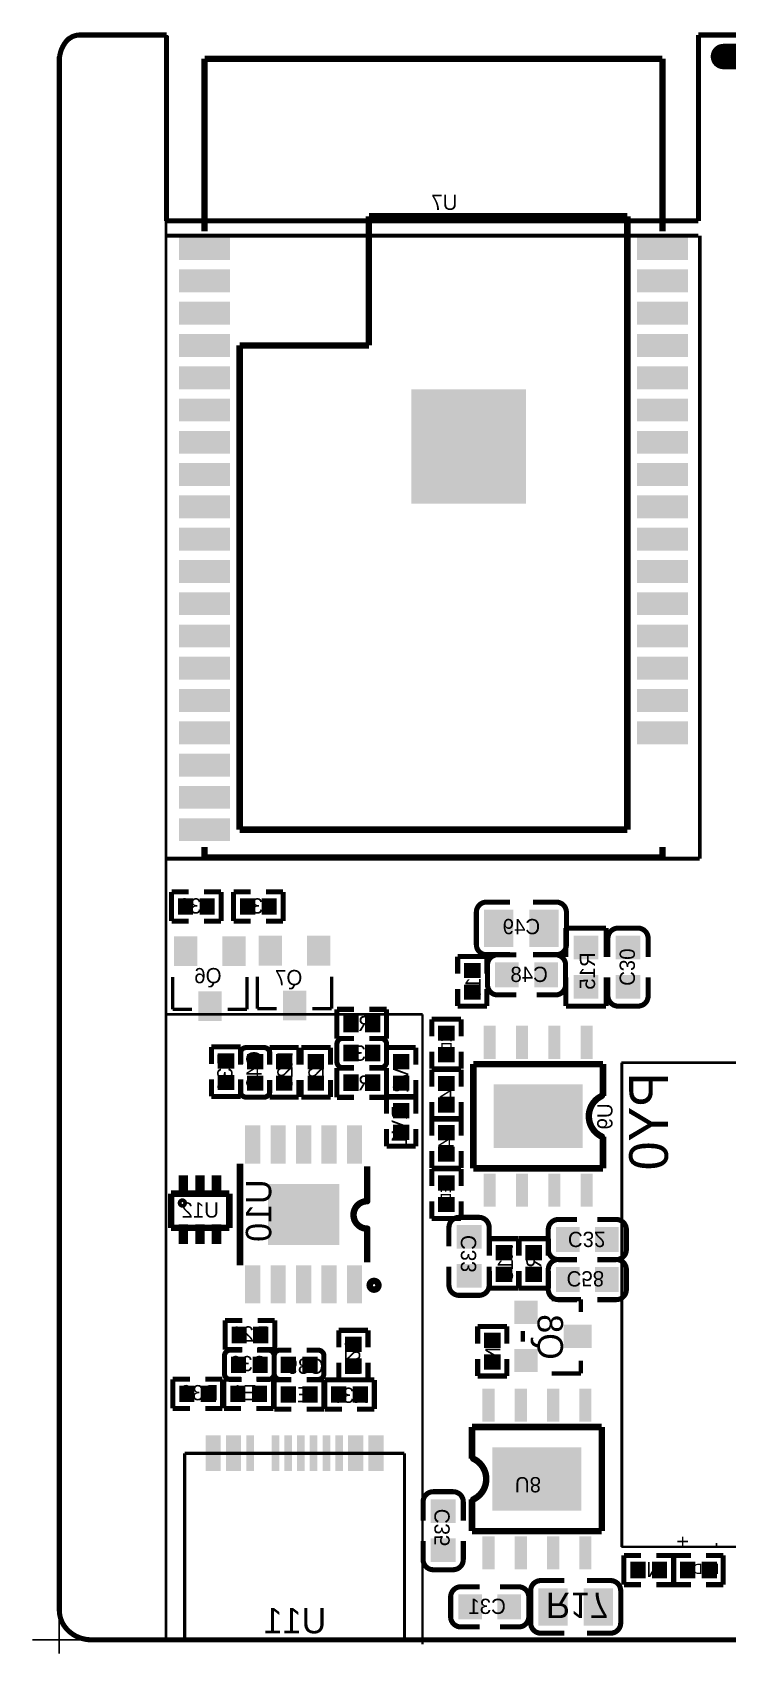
# Model space of a CAD drawing. Extents: x 1752 to 2872, y 74 to 1038.
# Drawn here: x 2699.5 to 2726.8, y 304.1 to 367.9 of the extents above; entities that cross this region are included whole.
import ezdxf

# ---------------------------------------------------------------- set-up
doc = ezdxf.new("R2010")
doc.units = 0
doc.header["$MEASUREMENT"] = 0
doc.layers.get('0').update_dxf_attribs({"linetype": 'CONTINUOUS'})
for name, color, linetype in [('BOTTOMOVERLAY', 54, 'CONTINUOUS'), ('BOTTOMPASTE', 16, 'CONTINUOUS'), ('KeepOutLayer', 6, 'CONTINUOUS')]:
    doc.layers.add(name, color=color, linetype=linetype)

msp = doc.modelspace()

# ---------------------------------------------------------------- linework, layer by layer
for p, q in [((2700.55, 305.856), (2700.55, 304.135)), ((2701.85, 304.678), (2699.495, 304.678))]:
    msp.add_line(p, q)
at = {"layer": 'BOTTOMOVERLAY'}
for points, const_width in [([(2704.741, 304.729), (2704.741, 367.822)], 0.1), ([(2724.257, 366.885), (2706.257, 366.885)], 0.254), ([(2706.257, 360.096), (2706.257, 366.885)], 0.254), ([(2724.257, 360.096), (2724.257, 366.885)], 0.254), ([(2722.877, 360.685), (2712.717, 360.685)], 0.254), ([(2712.717, 355.605), (2712.717, 360.685)], 0.254), ([(2722.877, 336.555), (2722.877, 360.685)], 0.254), ([(2725.671, 359.923), (2704.792, 359.923)], 0.15), ([(2725.721, 342.016), (2725.721, 359.923)], 0.15), ([(2712.717, 355.605), (2707.637, 355.605)], 0.254), ([(2707.637, 336.555), (2707.637, 355.605)], 0.254), ([(2725.721, 335.412), (2725.721, 342.016)], 0.15), ([(2722.877, 336.555), (2707.637, 336.555)], 0.254), ([(2706.257, 335.455), (2706.257, 335.874)], 0.254), ([(2724.257, 335.455), (2706.257, 335.455)], 0.254), ([(2724.257, 335.455), (2724.257, 335.874)], 0.254), ([(2725.721, 335.412), (2704.741, 335.412)], 0.15), ([(2704.96, 332.957), (2704.96, 334.107)], 0.2), ([(2705.635, 334.107), (2704.96, 334.107)], 0.2), ([(2706.91, 334.107), (2706.235, 334.107)], 0.2), ([(2706.91, 332.957), (2706.91, 334.107)], 0.2), ([(2707.398, 332.957), (2707.398, 334.107)], 0.2), ([(2708.073, 334.107), (2707.398, 334.107)], 0.2), ([(2709.348, 334.107), (2708.673, 334.107)], 0.2), ([(2709.348, 332.957), (2709.348, 334.107)], 0.2), ([(2718.261, 333.704), (2717.341, 333.704)], 0.2), ([(2720.081, 333.704), (2719.161, 333.704)], 0.2), ([(2705.635, 332.957), (2704.96, 332.957)], 0.2), ([(2706.91, 332.957), (2706.235, 332.957)], 0.2), ([(2708.073, 332.957), (2707.398, 332.957)], 0.2), ([(2709.348, 332.957), (2708.673, 332.957)], 0.2), ([(2716.941, 332.034), (2716.941, 333.304)], 0.2), ([(2720.481, 332.034), (2720.481, 333.304)], 0.2), ([(2720.461, 331.545), (2720.461, 332.68)], 0.2), ([(2722.041, 332.68), (2720.461, 332.68)], 0.2), ([(2722.041, 331.545), (2722.041, 332.68)], 0.2), ([(2722.112, 331.545), (2722.112, 332.28)], 0.2), ([(2723.292, 332.68), (2722.512, 332.68)], 0.2), ([(2723.692, 331.545), (2723.692, 332.28)], 0.2), ([(2718.261, 331.634), (2717.341, 331.634)], 0.2), ([(2718.514, 331.63), (2717.779, 331.63)], 0.2), ([(2720.081, 331.634), (2719.161, 331.634)], 0.2), ([(2720.049, 331.63), (2719.314, 331.63)], 0.2), ([(2717.356, 331.561), (2716.206, 331.561)], 0.2), ([(2716.206, 330.886), (2716.206, 331.561)], 0.2), ([(2717.356, 330.886), (2717.356, 331.561)], 0.2), ([(2717.379, 330.45), (2717.379, 331.23)], 0.2), ([(2720.449, 330.45), (2720.449, 331.23)], 0.2), ([(2705.008, 329.481), (2705.008, 330.751)], 0.127), ([(2707.929, 329.481), (2707.929, 330.751)], 0.127), ([(2708.335, 329.506), (2708.335, 330.776)], 0.127), ([(2711.256, 329.506), (2711.256, 330.776)], 0.127), ([(2720.461, 329.61), (2720.461, 330.745)], 0.2), ([(2722.041, 329.61), (2722.041, 330.745)], 0.2), ([(2722.112, 330.01), (2722.112, 330.745)], 0.2), ([(2723.692, 330.01), (2723.692, 330.745)], 0.2), ([(2716.206, 329.611), (2716.206, 330.286)], 0.2), ([(2717.356, 329.611), (2717.356, 330.286)], 0.2), ([(2718.514, 330.05), (2717.779, 330.05)], 0.2), ([(2720.049, 330.05), (2719.314, 330.05)], 0.2), ([(2714.825, 329.29), (2704.766, 329.29)], 0.1), ([(2705.77, 329.481), (2705.008, 329.481)], 0.127), ([(2707.929, 329.481), (2707.167, 329.481)], 0.127), ([(2709.097, 329.506), (2708.335, 329.506)], 0.127), ([(2711.256, 329.506), (2710.494, 329.506)], 0.127), ([(2711.462, 328.334), (2711.462, 329.484)], 0.2), ([(2712.137, 329.484), (2711.462, 329.484)], 0.2), ([(2713.412, 329.484), (2712.737, 329.484)], 0.2), ([(2713.412, 328.334), (2713.412, 329.484)], 0.2), ([(2714.825, 304.5), (2714.825, 329.29)], 0.1), ([(2716.34, 329.097), (2715.19, 329.097)], 0.2), ([(2715.19, 328.422), (2715.19, 329.097)], 0.2), ([(2717.356, 329.611), (2716.206, 329.611)], 0.2), ([(2716.34, 328.422), (2716.34, 329.097)], 0.2), ([(2722.041, 329.61), (2720.461, 329.61)], 0.2), ([(2723.292, 329.61), (2722.512, 329.61)], 0.2), ([(2707.678, 328.005), (2706.528, 328.005)], 0.2), ([(2706.528, 327.33), (2706.528, 328.005)], 0.2), ([(2707.678, 327.33), (2707.678, 328.005)], 0.2), ([(2708.601, 327.979), (2707.891, 327.979)], 0.2), ([(2709.964, 327.979), (2708.814, 327.979)], 0.2), ([(2708.814, 327.304), (2708.814, 327.979)], 0.2), ([(2709.964, 327.304), (2709.964, 327.979)], 0.2), ([(2711.209, 327.979), (2710.059, 327.979)], 0.2), ([(2710.059, 327.304), (2710.059, 327.979)], 0.2), ([(2711.209, 327.304), (2711.209, 327.979)], 0.2), ([(2712.137, 328.334), (2711.462, 328.334)], 0.2), ([(2711.462, 327.411), (2711.462, 328.121)], 0.2), ([(2712.137, 328.341), (2711.687, 328.341)], 0.2), ([(2713.187, 328.341), (2712.737, 328.341)], 0.2), ([(2713.412, 328.334), (2712.737, 328.334)], 0.2), ([(2713.412, 327.411), (2713.412, 328.121)], 0.2), ([(2714.562, 327.979), (2713.412, 327.979)], 0.2), ([(2713.412, 327.304), (2713.412, 327.979)], 0.2), ([(2714.562, 327.304), (2714.562, 327.979)], 0.2), ([(2715.19, 327.147), (2715.19, 327.822)], 0.2), ([(2716.34, 327.147), (2716.34, 327.822)], 0.2), ([(2707.671, 327.304), (2707.671, 327.754)], 0.2), ([(2708.821, 327.304), (2708.821, 327.754)], 0.2), ([(2711.462, 326.023), (2711.462, 327.173)], 0.2), ([(2712.137, 327.173), (2711.462, 327.173)], 0.2), ([(2712.137, 327.191), (2711.687, 327.191)], 0.2), ([(2713.187, 327.191), (2712.737, 327.191)], 0.2), ([(2713.412, 327.173), (2712.737, 327.173)], 0.2), ([(2713.412, 326.023), (2713.412, 327.173)], 0.2), ([(2716.34, 327.147), (2715.19, 327.147)], 0.2), ([(2716.821, 323.227), (2716.821, 327.327)], 0.254), ([(2721.921, 327.327), (2716.821, 327.327)], 0.254), ([(2721.921, 326.077), (2721.921, 327.327)], 0.254), ([(2790.465, 327.385), (2722.644, 327.385)], 0.1), ([(2722.644, 308.335), (2722.644, 327.385)], 0.1), ([(2722.67, 308.335), (2722.67, 327.385)], 0.1), ([(2794.425, 327.385), (2722.67, 327.385)], 0.1), ([(2706.528, 326.055), (2706.528, 326.73)], 0.2), ([(2707.671, 326.254), (2707.671, 326.704)], 0.2), ([(2707.678, 326.055), (2707.678, 326.73)], 0.2), ([(2708.814, 326.029), (2708.814, 326.704)], 0.2), ([(2708.821, 326.254), (2708.821, 326.704)], 0.2), ([(2709.964, 326.029), (2709.964, 326.704)], 0.2), ([(2710.059, 326.029), (2710.059, 326.704)], 0.2), ([(2711.209, 326.029), (2711.209, 326.704)], 0.2), ([(2713.412, 326.029), (2713.412, 326.704)], 0.2), ([(2714.562, 326.029), (2714.562, 326.704)], 0.2), ([(2715.19, 326.441), (2715.19, 327.116)], 0.2), ([(2716.34, 327.116), (2715.19, 327.116)], 0.2), ([(2716.34, 326.441), (2716.34, 327.116)], 0.2), ([(2707.678, 326.055), (2706.528, 326.055)], 0.2), ([(2708.601, 326.029), (2707.891, 326.029)], 0.2), ([(2709.964, 326.029), (2708.814, 326.029)], 0.2), ([(2711.209, 326.029), (2710.059, 326.029)], 0.2), ([(2712.137, 326.023), (2711.462, 326.023)], 0.2), ([(2713.412, 326.023), (2712.737, 326.023)], 0.2), ([(2714.562, 326.049), (2713.412, 326.049)], 0.2), ([(2713.412, 325.374), (2713.412, 326.049)], 0.2), ([(2714.562, 326.029), (2713.412, 326.029)], 0.2), ([(2714.562, 325.374), (2714.562, 326.049)], 0.2), ([(2715.19, 325.166), (2715.19, 325.841)], 0.2), ([(2716.34, 325.166), (2716.34, 325.841)], 0.2), ([(2713.412, 324.099), (2713.412, 324.774)], 0.2), ([(2714.562, 324.099), (2714.562, 324.774)], 0.2), ([(2715.19, 324.51), (2715.19, 325.185)], 0.2), ([(2716.34, 325.185), (2715.19, 325.185)], 0.2), ([(2716.34, 325.166), (2715.19, 325.166)], 0.2), ([(2716.34, 324.51), (2716.34, 325.185)], 0.2), ([(2714.562, 324.099), (2713.412, 324.099)], 0.2), ([(2721.921, 323.227), (2721.921, 324.477)], 0.254), ([(2707.651, 319.416), (2707.651, 323.416)], 0.254), ([(2712.651, 321.936), (2712.651, 323.303)], 0.254), ([(2715.19, 323.235), (2715.19, 323.91)], 0.2), ([(2716.34, 323.235), (2716.34, 323.91)], 0.2), ([(2716.34, 323.235), (2715.19, 323.235)], 0.2), ([(2716.34, 323.204), (2715.19, 323.204)], 0.2), ([(2715.19, 322.529), (2715.19, 323.204)], 0.2), ([(2716.34, 322.529), (2716.34, 323.204)], 0.2), ([(2721.922, 323.227), (2716.821, 323.227)], 0.254), ([(2704.944, 320.883), (2704.944, 322.229)], 0.254), ([(2707.23, 322.229), (2704.944, 322.229)], 0.254), ([(2707.23, 320.883), (2707.23, 322.229)], 0.254), ([(2707.207, 321.015), (2707.207, 322.153)], 0.15), ([(2715.19, 321.254), (2715.19, 321.929)], 0.2), ([(2716.34, 321.254), (2716.34, 321.929)], 0.2), ([(2707.23, 320.883), (2704.944, 320.883)], 0.254), ([(2712.651, 319.53), (2712.651, 320.853)], 0.254), ([(2716.34, 321.254), (2715.19, 321.254)], 0.2), ([(2715.864, 320.165), (2715.864, 320.9)], 0.2), ([(2717.044, 321.3), (2716.264, 321.3)], 0.2), ([(2717.444, 320.165), (2717.444, 320.9)], 0.2), ([(2719.767, 320.036), (2719.767, 320.816)], 0.2), ([(2720.902, 321.216), (2720.167, 321.216)], 0.2), ([(2722.437, 321.216), (2721.702, 321.216)], 0.2), ([(2722.837, 320.036), (2722.837, 320.816)], 0.2), ([(2718.6, 320.461), (2717.45, 320.461)], 0.2), ([(2717.45, 319.786), (2717.45, 320.461)], 0.2), ([(2718.6, 319.786), (2718.6, 320.461)], 0.2), ([(2718.619, 319.786), (2718.619, 320.461)], 0.2), ([(2719.769, 320.461), (2718.619, 320.461)], 0.2), ([(2719.769, 319.786), (2719.769, 320.461)], 0.2), ([(2720.902, 319.641), (2720.167, 319.641)], 0.2), ([(2720.902, 319.636), (2720.167, 319.636)], 0.2), ([(2722.437, 319.641), (2721.702, 319.641)], 0.2), ([(2722.437, 319.636), (2721.702, 319.636)], 0.2), ([(2715.864, 318.63), (2715.864, 319.365)], 0.2), ([(2717.444, 318.63), (2717.444, 319.365)], 0.2), ([(2717.45, 318.511), (2717.45, 319.186)], 0.2), ([(2718.6, 318.511), (2718.6, 319.186)], 0.2), ([(2718.619, 318.511), (2718.619, 319.186)], 0.2), ([(2719.767, 318.461), (2719.767, 319.241)], 0.2), ([(2719.769, 318.511), (2719.769, 319.186)], 0.2), ([(2722.837, 318.461), (2722.837, 319.241)], 0.2), ([(2717.044, 318.23), (2716.264, 318.23)], 0.2), ([(2718.6, 318.511), (2717.45, 318.511)], 0.2), ([(2719.769, 318.511), (2718.619, 318.511)], 0.2), ([(2721.048, 318.079), (2719.905, 318.079)], 0.17), ([(2720.902, 318.061), (2720.167, 318.061)], 0.2), ([(2721.048, 317.571), (2721.048, 318.079)], 0.17), ([(2722.437, 318.061), (2721.702, 318.061)], 0.2), ([(2707.068, 316.092), (2707.068, 317.242)], 0.2), ([(2707.743, 317.242), (2707.068, 317.242)], 0.2), ([(2709.018, 317.242), (2708.343, 317.242)], 0.2), ([(2709.018, 316.092), (2709.018, 317.242)], 0.2), ([(2716.993, 316.332), (2716.993, 317.007)], 0.2), ([(2718.143, 317.007), (2716.993, 317.007)], 0.2), ([(2718.143, 316.332), (2718.143, 317.007)], 0.2), ([(2712.682, 316.854), (2711.532, 316.854)], 0.2), ([(2711.532, 316.179), (2711.532, 316.854)], 0.2), ([(2712.682, 316.179), (2712.682, 316.854)], 0.2), ([(2718.762, 316.402), (2718.762, 316.834)], 0.17), ([(2707.043, 315.143), (2707.043, 315.853)], 0.2), ([(2707.743, 316.092), (2707.068, 316.092)], 0.2), ([(2707.718, 316.073), (2707.268, 316.073)], 0.2), ([(2708.768, 316.073), (2708.318, 316.073)], 0.2), ([(2709.018, 316.092), (2708.343, 316.092)], 0.2), ([(2708.993, 315.143), (2708.993, 315.853)], 0.2), ([(2708.998, 315.143), (2708.998, 315.853)], 0.2), ([(2709.673, 316.073), (2709.223, 316.073)], 0.2), ([(2710.723, 316.073), (2710.273, 316.073)], 0.2), ([(2710.948, 315.143), (2710.948, 315.853)], 0.2), ([(2716.993, 315.057), (2716.993, 315.732)], 0.2), ([(2718.143, 315.057), (2718.143, 315.732)], 0.2), ([(2721.048, 315.158), (2721.048, 315.666)], 0.17), ([(2711.532, 314.904), (2711.532, 315.579)], 0.2), ([(2712.682, 314.904), (2712.682, 315.579)], 0.2), ([(2718.143, 315.057), (2716.993, 315.057)], 0.2), ([(2721.048, 315.158), (2719.905, 315.158)], 0.17), ([(2705.011, 313.78), (2705.011, 314.93)], 0.2), ([(2705.686, 314.93), (2705.011, 314.93)], 0.2), ([(2706.961, 314.93), (2706.286, 314.93)], 0.2), ([(2706.961, 313.78), (2706.961, 314.93)], 0.2), ([(2707.017, 313.78), (2707.017, 314.93)], 0.2), ([(2707.692, 314.93), (2707.017, 314.93)], 0.2), ([(2707.718, 314.923), (2707.268, 314.923)], 0.2), ([(2708.967, 314.93), (2708.292, 314.93)], 0.2), ([(2708.768, 314.923), (2708.318, 314.923)], 0.2), ([(2708.967, 313.78), (2708.967, 314.93)], 0.2), ([(2708.998, 313.755), (2708.998, 314.905)], 0.2), ([(2709.673, 314.905), (2708.998, 314.905)], 0.2), ([(2709.673, 314.923), (2709.223, 314.923)], 0.2), ([(2710.723, 314.923), (2710.273, 314.923)], 0.2), ([(2710.948, 314.905), (2710.273, 314.905)], 0.2), ([(2710.948, 313.755), (2710.948, 314.905)], 0.2), ([(2710.98, 313.755), (2710.98, 314.905)], 0.2), ([(2711.655, 314.905), (2710.98, 314.905)], 0.2), ([(2712.682, 314.904), (2711.532, 314.904)], 0.2), ([(2712.93, 314.905), (2712.255, 314.905)], 0.2), ([(2712.93, 313.755), (2712.93, 314.905)], 0.2), ([(2705.686, 313.78), (2705.011, 313.78)], 0.2), ([(2706.961, 313.78), (2706.286, 313.78)], 0.2), ([(2707.692, 313.78), (2707.017, 313.78)], 0.2), ([(2708.967, 313.78), (2708.292, 313.78)], 0.2), ([(2709.673, 313.755), (2708.998, 313.755)], 0.2), ([(2710.948, 313.755), (2710.273, 313.755)], 0.2), ([(2711.655, 313.755), (2710.98, 313.755)], 0.2), ([(2712.93, 313.755), (2712.255, 313.755)], 0.2), ([(2721.871, 313.052), (2716.77, 313.052)], 0.254), ([(2716.771, 311.803), (2716.771, 313.052)], 0.254), ([(2721.871, 308.952), (2721.871, 313.052)], 0.254), ([(2714.116, 312.018), (2705.476, 312.018)], 0.127), ([(2705.476, 304.698), (2705.476, 312.018)], 0.127), ([(2714.116, 304.698), (2714.116, 312.018)], 0.127), ([(2714.848, 309.37), (2714.848, 310.105)], 0.2), ([(2716.028, 310.505), (2715.248, 310.505)], 0.2), ([(2716.428, 309.37), (2716.428, 310.105)], 0.2), ([(2716.771, 308.952), (2716.771, 310.202)], 0.254), ([(2721.871, 308.952), (2716.771, 308.952)], 0.254), ([(2714.848, 307.835), (2714.848, 308.57)], 0.2), ([(2716.428, 307.835), (2716.428, 308.57)], 0.2), ([(2790.465, 308.335), (2722.644, 308.335)], 0.1), ([(2794.425, 308.335), (2722.67, 308.335)], 0.1), ([(2723.415, 307.996), (2722.74, 307.996)], 0.2), ([(2722.74, 306.846), (2722.74, 307.996)], 0.2), ([(2724.69, 307.996), (2724.015, 307.996)], 0.2), ([(2724.69, 306.846), (2724.69, 307.996)], 0.2), ([(2724.696, 306.846), (2724.696, 307.996)], 0.2), ([(2725.371, 307.996), (2724.696, 307.996)], 0.2), ([(2726.646, 307.996), (2725.971, 307.996)], 0.2), ([(2726.646, 306.846), (2726.646, 307.996)], 0.2), ([(2716.028, 307.435), (2715.248, 307.435)], 0.2), ([(2717.066, 306.763), (2716.331, 306.763)], 0.2), ([(2718.601, 306.763), (2717.866, 306.763)], 0.2), ([(2720.395, 307.008), (2719.475, 307.008)], 0.2), ([(2722.215, 307.008), (2721.295, 307.008)], 0.2), ([(2723.415, 306.846), (2722.74, 306.846)], 0.2), ([(2724.69, 306.846), (2724.015, 306.846)], 0.2), ([(2725.371, 306.846), (2724.696, 306.846)], 0.2), ([(2726.646, 306.846), (2725.971, 306.846)], 0.2), ([(2715.931, 305.583), (2715.931, 306.363)], 0.2), ([(2719.001, 305.583), (2719.001, 306.363)], 0.2), ([(2719.075, 305.338), (2719.075, 306.608)], 0.2), ([(2722.615, 305.338), (2722.615, 306.608)], 0.2), ([(2717.066, 305.183), (2716.331, 305.183)], 0.2), ([(2718.601, 305.183), (2717.866, 305.183)], 0.2), ([(2720.395, 304.938), (2719.475, 304.938)], 0.2), ([(2722.215, 304.938), (2721.295, 304.938)], 0.2), ([(2714.116, 304.698), (2705.476, 304.698)], 0.127)]:
    msp.add_lwpolyline(points, dxfattribs=dict(at, const_width=const_width))
for points, const_width in [([(2716.941, 333.304, -0.414213), (2717.341, 333.704)], 0.2), ([(2720.081, 333.704, -0.414214), (2720.481, 333.304)], 0.2), ([(2722.112, 332.28, -0.414213), (2722.512, 332.68)], 0.2), ([(2723.292, 332.68, -0.414213), (2723.692, 332.28)], 0.2), ([(2717.341, 331.634, -0.414214), (2716.941, 332.034)], 0.2), ([(2717.379, 331.23, -0.414213), (2717.779, 331.63)], 0.2), ([(2720.049, 331.63, -0.414213), (2720.449, 331.23)], 0.2), ([(2720.481, 332.034, -0.414213), (2720.081, 331.634)], 0.2), ([(2717.779, 330.05, -0.414213), (2717.379, 330.45)], 0.2), ([(2720.449, 330.45, -0.414213), (2720.049, 330.05)], 0.2), ([(2722.512, 329.61, -0.414213), (2722.112, 330.01)], 0.2), ([(2723.692, 330.01, -0.414213), (2723.292, 329.61)], 0.2), ([(2707.671, 327.759, -0.414214), (2707.891, 327.979)], 0.2), ([(2708.601, 327.979, -0.414214), (2708.821, 327.759)], 0.2), ([(2711.462, 328.121, -0.414214), (2711.682, 328.341)], 0.2), ([(2713.192, 328.341, -0.414214), (2713.412, 328.121)], 0.2), ([(2711.682, 327.191, -0.414214), (2711.462, 327.411)], 0.2), ([(2713.412, 327.411, -0.414214), (2713.192, 327.191)], 0.2), ([(2707.891, 326.029, -0.414214), (2707.671, 326.249)], 0.2), ([(2708.821, 326.249, -0.414214), (2708.601, 326.029)], 0.2), ([(2721.871, 324.477, -0.63549), (2721.871, 326.077)], 0.254), ([(2712.652, 320.853, -0.993184), (2712.651, 321.936)], 0.254), ([(2715.864, 320.9, -0.414213), (2716.264, 321.3)], 0.2), ([(2717.044, 321.3, -0.414213), (2717.444, 320.9)], 0.2), ([(2719.767, 320.816, -0.414213), (2720.167, 321.216)], 0.2), ([(2722.437, 321.216, -0.414213), (2722.837, 320.816)], 0.2), ([(2720.167, 319.636, -0.414213), (2719.767, 320.036)], 0.2), ([(2719.767, 319.241, -0.414213), (2720.167, 319.641)], 0.2), ([(2722.837, 320.036, -0.414213), (2722.437, 319.636)], 0.2), ([(2722.437, 319.641, -0.414213), (2722.837, 319.241)], 0.2), ([(2716.264, 318.23, -0.414213), (2715.864, 318.63)], 0.2), ([(2717.444, 318.63, -0.414213), (2717.044, 318.23)], 0.2), ([(2720.167, 318.061, -0.414213), (2719.767, 318.461)], 0.2), ([(2722.837, 318.461, -0.414213), (2722.437, 318.061)], 0.2), ([(2707.043, 315.853, -0.414214), (2707.263, 316.073)], 0.2), ([(2708.773, 316.073, -0.414214), (2708.993, 315.853)], 0.2), ([(2708.998, 315.853, -0.414214), (2709.218, 316.073)], 0.2), ([(2710.728, 316.073, -0.414214), (2710.948, 315.853)], 0.2), ([(2707.263, 314.923, -0.414214), (2707.043, 315.143)], 0.2), ([(2708.993, 315.143, -0.414214), (2708.773, 314.923)], 0.2), ([(2709.218, 314.923, -0.414214), (2708.998, 315.143)], 0.2), ([(2710.948, 315.143, -0.414214), (2710.728, 314.923)], 0.2), ([(2716.821, 311.803, -0.63549), (2716.821, 310.202)], 0.254), ([(2714.848, 310.105, -0.414213), (2715.248, 310.505)], 0.2), ([(2716.028, 310.505, -0.414213), (2716.428, 310.105)], 0.2), ([(2715.248, 307.435, -0.414213), (2714.848, 307.835)], 0.2), ([(2716.428, 307.835, -0.414213), (2716.028, 307.435)], 0.2), ([(2715.931, 306.363, -0.414213), (2716.331, 306.763)], 0.2), ([(2718.601, 306.763, -0.414213), (2719.001, 306.363)], 0.2), ([(2719.075, 306.608, -0.414213), (2719.475, 307.008)], 0.2), ([(2722.215, 307.008, -0.414214), (2722.615, 306.608)], 0.2), ([(2716.331, 305.183, -0.414213), (2715.931, 305.583)], 0.2), ([(2719.001, 305.583, -0.414213), (2718.601, 305.183)], 0.2), ([(2719.475, 304.938, -0.414214), (2719.075, 305.338)], 0.2), ([(2722.615, 305.338, -0.414213), (2722.215, 304.938)], 0.2)]:
    msp.add_lwpolyline(points, format="xyb", dxfattribs=dict(at, const_width=const_width))
for points, const_width in [([(2717.341, 333.654, 1), (2717.341, 333.754, 1)], 0.1), ([(2720.081, 333.654, 1), (2720.081, 333.754, 1)], 0.1), ([(2716.941, 333.254, 1), (2716.941, 333.354, 1)], 0.1), ([(2720.481, 333.254, 1), (2720.481, 333.354, 1)], 0.1), ([(2722.112, 332.23, 1), (2722.112, 332.33, 1)], 0.1), ([(2722.512, 332.63, 1), (2722.512, 332.73, 1)], 0.1), ([(2723.292, 332.63, 1), (2723.292, 332.73, 1)], 0.1), ([(2723.692, 332.23, 1), (2723.692, 332.33, 1)], 0.1), ([(2716.941, 331.984, 1), (2716.941, 332.084, 1)], 0.1), ([(2717.341, 331.584, 1), (2717.341, 331.684, 1)], 0.1), ([(2717.779, 331.58, 1), (2717.779, 331.68, 1)], 0.1), ([(2720.049, 331.58, 1), (2720.049, 331.68, 1)], 0.1), ([(2720.081, 331.584, 1), (2720.081, 331.684, 1)], 0.1), ([(2720.481, 331.984, 1), (2720.481, 332.084, 1)], 0.1), ([(2717.379, 331.18, 1), (2717.379, 331.28, 1)], 0.1), ([(2720.449, 331.18, 1), (2720.449, 331.28, 1)], 0.1), ([(2717.379, 330.4, 1), (2717.379, 330.5, 1)], 0.1), ([(2720.449, 330.4, 1), (2720.449, 330.5, 1)], 0.1), ([(2717.779, 330, 1), (2717.779, 330.1, 1)], 0.1), ([(2720.049, 330, 1), (2720.049, 330.1, 1)], 0.1), ([(2722.112, 329.96, 1), (2722.112, 330.06, 1)], 0.1), ([(2723.692, 329.96, 1), (2723.692, 330.06, 1)], 0.1), ([(2722.512, 329.56, 1), (2722.512, 329.66, 1)], 0.1), ([(2723.292, 329.56, 1), (2723.292, 329.66, 1)], 0.1), ([(2707.891, 327.929, 1), (2707.891, 328.029, 1)], 0.1), ([(2708.601, 327.929, 1), (2708.601, 328.029, 1)], 0.1), ([(2711.462, 328.071, 1), (2711.462, 328.171, 1)], 0.1), ([(2711.682, 328.291, 1), (2711.682, 328.391, 1)], 0.1), ([(2713.192, 328.291, 1), (2713.192, 328.391, 1)], 0.1), ([(2713.412, 328.071, 1), (2713.412, 328.171, 1)], 0.1), ([(2707.671, 327.709, 1), (2707.671, 327.809, 1)], 0.1), ([(2708.821, 327.709, 1), (2708.821, 327.809, 1)], 0.1), ([(2711.462, 327.361, 1), (2711.462, 327.461, 1)], 0.1), ([(2711.682, 327.141, 1), (2711.682, 327.241, 1)], 0.1), ([(2713.192, 327.141, 1), (2713.192, 327.241, 1)], 0.1), ([(2713.412, 327.361, 1), (2713.412, 327.461, 1)], 0.1), ([(2707.671, 326.199, 1), (2707.671, 326.299, 1)], 0.1), ([(2707.891, 325.979, 1), (2707.891, 326.079, 1)], 0.1), ([(2708.601, 325.979, 1), (2708.601, 326.079, 1)], 0.1), ([(2708.821, 326.199, 1), (2708.821, 326.299, 1)], 0.1), ([(2721.871, 326.014, 1), (2721.871, 326.141, 1)], 0.127), ([(2721.871, 324.414, 1), (2721.871, 324.541, 1)], 0.127), ([(2705.387, 321.973, 1), (2705.387, 321.754, 1)], 0.15), ([(2705.387, 321.936, 1), (2705.387, 322.011, 1)], 0.075), ([(2705.387, 321.716, 1), (2705.387, 321.791, 1)], 0.075), ([(2712.651, 321.873, 1), (2712.651, 322, 1)], 0.127), ([(2712.652, 320.79, 1), (2712.652, 320.917, 1)], 0.127), ([(2715.864, 320.85, 1), (2715.864, 320.95, 1)], 0.1), ([(2716.264, 321.25, 1), (2716.264, 321.35, 1)], 0.1), ([(2717.044, 321.25, 1), (2717.044, 321.35, 1)], 0.1), ([(2717.444, 320.85, 1), (2717.444, 320.95, 1)], 0.1), ([(2719.767, 320.766, 1), (2719.767, 320.866, 1)], 0.1), ([(2720.167, 321.166, 1), (2720.167, 321.266, 1)], 0.1), ([(2722.437, 321.166, 1), (2722.437, 321.266, 1)], 0.1), ([(2722.837, 320.766, 1), (2722.837, 320.866, 1)], 0.1), ([(2719.767, 319.986, 1), (2719.767, 320.086, 1)], 0.1), ([(2720.167, 319.591, 1), (2720.167, 319.691, 1)], 0.1), ([(2720.167, 319.586, 1), (2720.167, 319.686, 1)], 0.1), ([(2722.437, 319.591, 1), (2722.437, 319.691, 1)], 0.1), ([(2722.437, 319.586, 1), (2722.437, 319.686, 1)], 0.1), ([(2722.837, 319.986, 1), (2722.837, 320.086, 1)], 0.1), ([(2719.767, 319.191, 1), (2719.767, 319.291, 1)], 0.1), ([(2722.837, 319.191, 1), (2722.837, 319.291, 1)], 0.1), ([(2712.921, 318.798, 1), (2712.921, 318.455, 1)], 0.254), ([(2712.921, 318.734, 1), (2712.921, 318.861, 1)], 0.127), ([(2712.921, 318.392, 1), (2712.921, 318.519, 1)], 0.127), ([(2715.864, 318.58, 1), (2715.864, 318.68, 1)], 0.1), ([(2716.264, 318.18, 1), (2716.264, 318.28, 1)], 0.1), ([(2717.044, 318.18, 1), (2717.044, 318.28, 1)], 0.1), ([(2717.444, 318.58, 1), (2717.444, 318.68, 1)], 0.1), ([(2719.767, 318.411, 1), (2719.767, 318.511, 1)], 0.1), ([(2722.837, 318.411, 1), (2722.837, 318.511, 1)], 0.1), ([(2720.167, 318.011, 1), (2720.167, 318.111, 1)], 0.1), ([(2722.437, 318.011, 1), (2722.437, 318.111, 1)], 0.1), ([(2707.043, 315.803, 1), (2707.043, 315.903, 1)], 0.1), ([(2707.263, 316.023, 1), (2707.263, 316.123, 1)], 0.1), ([(2708.773, 316.023, 1), (2708.773, 316.123, 1)], 0.1), ([(2708.993, 315.803, 1), (2708.993, 315.903, 1)], 0.1), ([(2708.998, 315.803, 1), (2708.998, 315.903, 1)], 0.1), ([(2709.218, 316.023, 1), (2709.218, 316.123, 1)], 0.1), ([(2710.728, 316.023, 1), (2710.728, 316.123, 1)], 0.1), ([(2710.948, 315.803, 1), (2710.948, 315.903, 1)], 0.1), ([(2707.043, 315.093, 1), (2707.043, 315.193, 1)], 0.1), ([(2708.993, 315.093, 1), (2708.993, 315.193, 1)], 0.1), ([(2708.998, 315.093, 1), (2708.998, 315.193, 1)], 0.1), ([(2710.948, 315.093, 1), (2710.948, 315.193, 1)], 0.1), ([(2707.263, 314.873, 1), (2707.263, 314.973, 1)], 0.1), ([(2708.773, 314.873, 1), (2708.773, 314.973, 1)], 0.1), ([(2709.218, 314.873, 1), (2709.218, 314.973, 1)], 0.1), ([(2710.728, 314.873, 1), (2710.728, 314.973, 1)], 0.1), ([(2716.821, 311.739, 1), (2716.821, 311.866, 1)], 0.127), ([(2714.848, 310.055, 1), (2714.848, 310.155, 1)], 0.1), ([(2715.248, 310.455, 1), (2715.248, 310.555, 1)], 0.1), ([(2716.028, 310.455, 1), (2716.028, 310.555, 1)], 0.1), ([(2716.428, 310.055, 1), (2716.428, 310.155, 1)], 0.1), ([(2716.821, 310.139, 1), (2716.821, 310.266, 1)], 0.127), ([(2714.848, 307.785, 1), (2714.848, 307.885, 1)], 0.1), ([(2715.248, 307.385, 1), (2715.248, 307.485, 1)], 0.1), ([(2716.028, 307.385, 1), (2716.028, 307.485, 1)], 0.1), ([(2716.428, 307.785, 1), (2716.428, 307.885, 1)], 0.1), ([(2716.331, 306.713, 1), (2716.331, 306.813, 1)], 0.1), ([(2718.601, 306.713, 1), (2718.601, 306.813, 1)], 0.1), ([(2719.475, 306.958, 1), (2719.475, 307.058, 1)], 0.1), ([(2722.215, 306.958, 1), (2722.215, 307.058, 1)], 0.1), ([(2715.931, 306.313, 1), (2715.931, 306.413, 1)], 0.1), ([(2719.001, 306.313, 1), (2719.001, 306.413, 1)], 0.1), ([(2719.075, 306.558, 1), (2719.075, 306.658, 1)], 0.1), ([(2722.615, 306.558, 1), (2722.615, 306.658, 1)], 0.1), ([(2715.931, 305.533, 1), (2715.931, 305.633, 1)], 0.1), ([(2719.001, 305.533, 1), (2719.001, 305.633, 1)], 0.1), ([(2716.331, 305.133, 1), (2716.331, 305.233, 1)], 0.1), ([(2718.601, 305.133, 1), (2718.601, 305.233, 1)], 0.1), ([(2719.075, 305.288, 1), (2719.075, 305.388, 1)], 0.1), ([(2719.475, 304.888, 1), (2719.475, 304.988, 1)], 0.1), ([(2722.215, 304.888, 1), (2722.215, 304.988, 1)], 0.1), ([(2722.615, 305.288, 1), (2722.615, 305.388, 1)], 0.1)]:
    msp.add_lwpolyline(points, format="xyb", close=True, dxfattribs=dict(at, const_width=const_width))
at = {"layer": 'BOTTOMPASTE', "const_width": 1}
msp.add_lwpolyline([(2727.453, 366.974), (2726.653, 366.974)], dxfattribs=at)
at = {"layer": 'BOTTOMPASTE', "const_width": 0.5}
msp.add_lwpolyline([(2726.653, 366.724, 1), (2726.653, 367.224, 1)], format="xyb", close=True, dxfattribs=at)
at = {"layer": 'BOTTOMPASTE'}
for points in [[(2705.257, 358.965), (2707.257, 358.965), (2705.257, 359.865), (2707.257, 359.865)], [(2723.257, 358.965), (2725.257, 358.965), (2723.257, 359.865), (2725.257, 359.865)], [(2705.257, 357.695), (2707.257, 357.695), (2705.257, 358.595), (2707.257, 358.595)], [(2723.257, 357.695), (2725.257, 357.695), (2723.257, 358.595), (2725.257, 358.595)], [(2705.257, 356.425), (2707.257, 356.425), (2705.257, 357.325), (2707.257, 357.325)], [(2723.257, 356.425), (2725.257, 356.425), (2723.257, 357.325), (2725.257, 357.325)], [(2705.257, 355.155), (2707.257, 355.155), (2705.257, 356.055), (2707.257, 356.055)], [(2723.257, 355.155), (2725.257, 355.155), (2723.257, 356.055), (2725.257, 356.055)], [(2705.257, 353.885), (2707.257, 353.885), (2705.257, 354.785), (2707.257, 354.785)], [(2723.257, 353.885), (2725.257, 353.885), (2723.257, 354.785), (2725.257, 354.785)], [(2705.257, 352.615), (2707.257, 352.615), (2705.257, 353.515), (2707.257, 353.515)], [(2714.387, 349.375), (2718.887, 349.375), (2714.387, 353.875), (2718.887, 353.875)], [(2723.257, 352.615), (2725.257, 352.615), (2723.257, 353.515), (2725.257, 353.515)], [(2705.257, 351.345), (2707.257, 351.345), (2705.257, 352.245), (2707.257, 352.245)], [(2723.257, 351.345), (2725.257, 351.345), (2723.257, 352.245), (2725.257, 352.245)], [(2705.257, 350.075), (2707.257, 350.075), (2705.257, 350.975), (2707.257, 350.975)], [(2723.257, 350.075), (2725.257, 350.075), (2723.257, 350.975), (2725.257, 350.975)], [(2705.257, 348.805), (2707.257, 348.805), (2705.257, 349.705), (2707.257, 349.705)], [(2723.257, 348.805), (2725.257, 348.805), (2723.257, 349.705), (2725.257, 349.705)], [(2705.257, 347.535), (2707.257, 347.535), (2705.257, 348.435), (2707.257, 348.435)], [(2723.257, 347.535), (2725.257, 347.535), (2723.257, 348.435), (2725.257, 348.435)], [(2705.257, 346.265), (2707.257, 346.265), (2705.257, 347.165), (2707.257, 347.165)], [(2723.257, 346.265), (2725.257, 346.265), (2723.257, 347.165), (2725.257, 347.165)], [(2705.257, 344.995), (2707.257, 344.995), (2705.257, 345.895), (2707.257, 345.895)], [(2723.257, 344.995), (2725.257, 344.995), (2723.257, 345.895), (2725.257, 345.895)], [(2705.257, 343.725), (2707.257, 343.725), (2705.257, 344.625), (2707.257, 344.625)], [(2723.257, 343.725), (2725.257, 343.725), (2723.257, 344.625), (2725.257, 344.625)], [(2705.257, 342.455), (2707.257, 342.455), (2705.257, 343.355), (2707.257, 343.355)], [(2723.257, 342.455), (2725.257, 342.455), (2723.257, 343.355), (2725.257, 343.355)], [(2705.257, 341.185), (2707.257, 341.185), (2705.257, 342.085), (2707.257, 342.085)], [(2723.257, 341.185), (2725.257, 341.185), (2723.257, 342.085), (2725.257, 342.085)], [(2705.257, 339.915), (2707.257, 339.915), (2705.257, 340.815), (2707.257, 340.815)], [(2723.257, 339.915), (2725.257, 339.915), (2723.257, 340.815), (2725.257, 340.815)], [(2705.257, 338.645), (2707.257, 338.645), (2705.257, 339.545), (2707.257, 339.545)], [(2705.257, 337.375), (2707.257, 337.375), (2705.257, 338.275), (2707.257, 338.275)], [(2705.257, 336.105), (2707.257, 336.105), (2705.257, 337.005), (2707.257, 337.005)], [(2705.21, 333.207), (2705.81, 333.207), (2705.21, 333.857), (2705.81, 333.857)], [(2706.06, 333.207), (2706.66, 333.207), (2706.06, 333.857), (2706.66, 333.857)], [(2708.248, 333.857), (2707.648, 333.857), (2708.248, 333.207), (2707.648, 333.207)], [(2709.098, 333.857), (2708.498, 333.857), (2709.098, 333.207), (2708.498, 333.207)], [(2718.401, 333.404), (2717.241, 333.404), (2718.401, 331.934), (2717.241, 331.934)], [(2720.181, 333.404), (2719.021, 333.404), (2720.181, 331.934), (2719.021, 331.934)], [(2705.059, 332.351), (2705.059, 331.183), (2705.973, 332.351), (2705.973, 331.183)], [(2706.963, 332.351), (2706.963, 331.183), (2707.878, 332.351), (2707.878, 331.183)], [(2708.386, 332.377), (2708.386, 331.208), (2709.3, 332.377), (2709.3, 331.208)], [(2710.291, 332.377), (2710.291, 331.208), (2711.205, 332.377), (2711.205, 331.208)], [(2720.761, 332.38), (2720.761, 331.45), (2721.741, 332.38), (2721.741, 331.45)], [(2722.412, 332.38), (2722.412, 331.45), (2723.392, 332.38), (2723.392, 331.45)], [(2716.456, 331.311), (2716.456, 330.711), (2717.106, 331.311), (2717.106, 330.711)], [(2718.609, 331.33), (2717.679, 331.33), (2718.609, 330.35), (2717.679, 330.35)], [(2720.149, 331.33), (2719.219, 331.33), (2720.149, 330.35), (2719.219, 330.35)], [(2716.456, 330.461), (2716.456, 329.861), (2717.106, 330.461), (2717.106, 329.861)], [(2720.761, 330.84), (2720.761, 329.91), (2721.741, 330.84), (2721.741, 329.91)], [(2722.412, 330.84), (2722.412, 329.91), (2723.392, 330.84), (2723.392, 329.91)], [(2706.011, 330.192), (2706.011, 329.024), (2706.925, 330.192), (2706.925, 329.024)], [(2709.338, 330.217), (2709.338, 329.049), (2710.253, 330.217), (2710.253, 329.049)], [(2712.312, 329.234), (2711.712, 329.234), (2712.312, 328.584), (2711.712, 328.584)], [(2713.162, 329.234), (2712.562, 329.234), (2713.162, 328.584), (2712.562, 328.584)], [(2716.09, 328.247), (2716.09, 328.847), (2715.44, 328.247), (2715.44, 328.847)], [(2717.226, 327.536), (2717.706, 327.536), (2717.226, 328.835), (2717.706, 328.835)], [(2718.496, 327.536), (2718.976, 327.536), (2718.496, 328.835), (2718.976, 328.835)], [(2719.766, 327.536), (2720.246, 327.536), (2719.766, 328.835), (2720.246, 328.835)], [(2721.036, 327.536), (2721.516, 327.536), (2721.036, 328.835), (2721.516, 328.835)], [(2712.312, 328.091), (2711.712, 328.091), (2712.312, 327.441), (2711.712, 327.441)], [(2713.162, 328.091), (2712.562, 328.091), (2713.162, 327.441), (2712.562, 327.441)], [(2716.09, 327.397), (2716.09, 327.997), (2715.44, 327.397), (2715.44, 327.997)], [(2707.428, 327.155), (2707.428, 327.755), (2706.778, 327.155), (2706.778, 327.755)], [(2707.921, 327.729), (2707.921, 327.129), (2708.571, 327.729), (2708.571, 327.129)], [(2709.714, 327.129), (2709.714, 327.729), (2709.064, 327.129), (2709.064, 327.729)], [(2710.959, 327.129), (2710.959, 327.729), (2710.309, 327.129), (2710.309, 327.729)], [(2713.662, 327.729), (2713.662, 327.129), (2714.312, 327.729), (2714.312, 327.129)], [(2707.428, 326.305), (2707.428, 326.905), (2706.778, 326.305), (2706.778, 326.905)], [(2707.921, 326.879), (2707.921, 326.279), (2708.571, 326.879), (2708.571, 326.279)], [(2709.714, 326.279), (2709.714, 326.879), (2709.064, 326.279), (2709.064, 326.879)], [(2710.959, 326.279), (2710.959, 326.879), (2710.309, 326.279), (2710.309, 326.879)], [(2712.312, 326.923), (2711.712, 326.923), (2712.312, 326.273), (2711.712, 326.273)], [(2713.162, 326.923), (2712.562, 326.923), (2713.162, 326.273), (2712.562, 326.273)], [(2713.662, 326.879), (2713.662, 326.279), (2714.312, 326.879), (2714.312, 326.279)], [(2715.44, 326.866), (2715.44, 326.266), (2716.09, 326.866), (2716.09, 326.266)], [(2715.44, 326.016), (2715.44, 325.416), (2716.09, 326.016), (2716.09, 325.416)], [(2717.621, 324.027), (2721.121, 324.027), (2717.621, 326.527), (2721.121, 326.527)], [(2713.662, 325.799), (2713.662, 325.199), (2714.312, 325.799), (2714.312, 325.199)], [(2708.451, 324.916), (2707.851, 324.916), (2708.451, 323.416), (2707.851, 323.416)], [(2709.451, 324.916), (2708.851, 324.916), (2709.451, 323.416), (2708.851, 323.416)], [(2710.451, 324.916), (2709.851, 324.916), (2710.451, 323.416), (2709.851, 323.416)], [(2711.451, 324.916), (2710.851, 324.916), (2711.451, 323.416), (2710.851, 323.416)], [(2712.451, 324.916), (2711.851, 324.916), (2712.451, 323.416), (2711.851, 323.416)], [(2713.662, 324.949), (2713.662, 324.349), (2714.312, 324.949), (2714.312, 324.349)], [(2716.09, 324.335), (2716.09, 324.935), (2715.44, 324.335), (2715.44, 324.935)], [(2716.09, 323.485), (2716.09, 324.085), (2715.44, 323.485), (2715.44, 324.085)], [(2705.612, 322.175), (2705.612, 322.955), (2705.242, 322.175), (2705.242, 322.955)], [(2706.262, 322.175), (2706.262, 322.955), (2705.892, 322.175), (2705.892, 322.955)], [(2706.912, 322.175), (2706.912, 322.955), (2706.542, 322.175), (2706.542, 322.955)], [(2715.44, 322.954), (2715.44, 322.354), (2716.09, 322.954), (2716.09, 322.354)], [(2717.226, 321.719), (2717.706, 321.719), (2717.226, 323.019), (2717.706, 323.019)], [(2718.496, 321.719), (2718.976, 321.719), (2718.496, 323.019), (2718.976, 323.019)], [(2719.766, 321.719), (2720.246, 321.719), (2719.766, 323.019), (2720.246, 323.019)], [(2721.036, 321.719), (2721.516, 321.719), (2721.036, 323.019), (2721.516, 323.019)], [(2708.751, 320.216), (2711.551, 320.216), (2708.751, 322.616), (2711.551, 322.616)], [(2715.44, 322.104), (2715.44, 321.504), (2716.09, 322.104), (2716.09, 321.504)], [(2705.612, 320.247), (2705.612, 321.027), (2705.242, 320.247), (2705.242, 321.027)], [(2706.262, 320.247), (2706.262, 321.027), (2705.892, 320.247), (2705.892, 321.027)], [(2706.912, 320.247), (2706.912, 321.027), (2706.542, 320.247), (2706.542, 321.027)], [(2716.164, 321), (2716.164, 320.07), (2717.144, 321), (2717.144, 320.07)], [(2720.067, 319.936), (2720.997, 319.936), (2720.067, 320.916), (2720.997, 320.916)], [(2721.607, 319.936), (2722.537, 319.936), (2721.607, 320.916), (2722.537, 320.916)], [(2718.35, 319.611), (2718.35, 320.211), (2717.7, 319.611), (2717.7, 320.211)], [(2718.869, 320.211), (2718.869, 319.611), (2719.519, 320.211), (2719.519, 319.611)], [(2708.451, 319.416), (2707.851, 319.416), (2708.451, 317.916), (2707.851, 317.916)], [(2709.451, 319.416), (2708.851, 319.416), (2709.451, 317.916), (2708.851, 317.916)], [(2710.451, 319.416), (2709.851, 319.416), (2710.451, 317.916), (2709.851, 317.916)], [(2711.451, 319.416), (2710.851, 319.416), (2711.451, 317.916), (2710.851, 317.916)], [(2712.451, 319.416), (2711.851, 319.416), (2712.451, 317.916), (2711.851, 317.916)], [(2716.164, 319.46), (2716.164, 318.53), (2717.144, 319.46), (2717.144, 318.53)], [(2718.35, 318.761), (2718.35, 319.361), (2717.7, 318.761), (2717.7, 319.361)], [(2718.869, 319.361), (2718.869, 318.761), (2719.519, 319.361), (2719.519, 318.761)], [(2720.067, 318.361), (2720.997, 318.361), (2720.067, 319.341), (2720.997, 319.341)], [(2721.607, 318.361), (2722.537, 318.361), (2721.607, 319.341), (2722.537, 319.341)], [(2719.346, 317.109), (2719.346, 318.023), (2718.432, 317.109), (2718.432, 318.023)], [(2721.471, 316.159), (2721.471, 317.073), (2720.371, 316.159), (2720.371, 317.073)], [(2707.318, 316.342), (2707.918, 316.342), (2707.318, 316.992), (2707.918, 316.992)], [(2708.168, 316.342), (2708.768, 316.342), (2708.168, 316.992), (2708.768, 316.992)], [(2712.432, 316.004), (2712.432, 316.604), (2711.782, 316.004), (2711.782, 316.604)], [(2717.893, 316.157), (2717.893, 316.757), (2717.243, 316.157), (2717.243, 316.757)], [(2707.893, 315.823), (2707.293, 315.823), (2707.893, 315.173), (2707.293, 315.173)], [(2708.743, 315.823), (2708.143, 315.823), (2708.743, 315.173), (2708.143, 315.173)], [(2709.848, 315.823), (2709.248, 315.823), (2709.848, 315.173), (2709.248, 315.173)], [(2710.698, 315.823), (2710.098, 315.823), (2710.698, 315.173), (2710.098, 315.173)], [(2712.432, 315.154), (2712.432, 315.754), (2711.782, 315.154), (2711.782, 315.754)], [(2717.893, 315.307), (2717.893, 315.907), (2717.243, 315.307), (2717.243, 315.907)], [(2719.346, 315.209), (2719.346, 316.123), (2718.432, 315.209), (2718.432, 316.123)], [(2705.861, 314.68), (2705.261, 314.68), (2705.861, 314.03), (2705.261, 314.03)], [(2706.711, 314.68), (2706.111, 314.68), (2706.711, 314.03), (2706.111, 314.03)], [(2707.267, 314.03), (2707.867, 314.03), (2707.267, 314.68), (2707.867, 314.68)], [(2708.117, 314.03), (2708.717, 314.03), (2708.117, 314.68), (2708.717, 314.68)], [(2709.848, 314.655), (2709.248, 314.655), (2709.848, 314.005), (2709.248, 314.005)], [(2710.698, 314.655), (2710.098, 314.655), (2710.698, 314.005), (2710.098, 314.005)], [(2711.23, 314.005), (2711.83, 314.005), (2711.23, 314.655), (2711.83, 314.655)], [(2712.08, 314.005), (2712.68, 314.005), (2712.08, 314.655), (2712.68, 314.655)], [(2717.656, 314.561), (2717.176, 314.561), (2717.656, 313.261), (2717.176, 313.261)], [(2718.926, 314.561), (2718.446, 314.561), (2718.926, 313.261), (2718.446, 313.261)], [(2720.196, 314.561), (2719.716, 314.561), (2720.196, 313.261), (2719.716, 313.261)], [(2721.466, 314.561), (2720.986, 314.561), (2721.466, 313.261), (2720.986, 313.261)], [(2706.596, 311.318), (2706.596, 312.718), (2706.296, 311.318), (2706.296, 312.718)], [(2706.896, 311.318), (2706.896, 312.718), (2706.596, 311.318), (2706.596, 312.718)], [(2707.396, 311.318), (2707.396, 312.718), (2707.096, 311.318), (2707.096, 312.718)], [(2707.696, 311.318), (2707.696, 312.718), (2707.396, 311.318), (2707.396, 312.718)], [(2708.196, 311.318), (2708.196, 312.718), (2707.896, 311.318), (2707.896, 312.718)], [(2709.196, 311.318), (2709.196, 312.718), (2708.896, 311.318), (2708.896, 312.718)], [(2709.696, 311.318), (2709.696, 312.718), (2709.396, 311.318), (2709.396, 312.718)], [(2710.196, 311.318), (2710.196, 312.718), (2709.896, 311.318), (2709.896, 312.718)], [(2710.696, 311.318), (2710.696, 312.718), (2710.396, 311.318), (2710.396, 312.718)], [(2711.196, 311.318), (2711.196, 312.718), (2710.896, 311.318), (2710.896, 312.718)], [(2711.696, 311.318), (2711.696, 312.718), (2711.396, 311.318), (2711.396, 312.718)], [(2712.196, 311.318), (2712.196, 312.718), (2711.896, 311.318), (2711.896, 312.718)], [(2712.496, 311.318), (2712.496, 312.718), (2712.196, 311.318), (2712.196, 312.718)], [(2712.996, 311.318), (2712.996, 312.718), (2712.696, 311.318), (2712.696, 312.718)], [(2713.296, 311.318), (2713.296, 312.718), (2712.996, 311.318), (2712.996, 312.718)], [(2721.071, 312.252), (2717.571, 312.252), (2721.071, 309.752), (2717.571, 309.752)], [(2716.128, 309.275), (2716.128, 310.205), (2715.148, 309.275), (2715.148, 310.205)], [(2717.656, 308.744), (2717.176, 308.744), (2717.656, 307.444), (2717.176, 307.444)], [(2718.926, 308.744), (2718.446, 308.744), (2718.926, 307.444), (2718.446, 307.444)], [(2720.196, 308.744), (2719.716, 308.744), (2720.196, 307.444), (2719.716, 307.444)], [(2721.466, 308.744), (2720.986, 308.744), (2721.466, 307.444), (2720.986, 307.444)], [(2716.128, 307.735), (2716.128, 308.665), (2715.148, 307.735), (2715.148, 308.665)], [(2722.99, 307.096), (2723.59, 307.096), (2722.99, 307.746), (2723.59, 307.746)], [(2723.84, 307.096), (2724.44, 307.096), (2723.84, 307.746), (2724.44, 307.746)], [(2724.946, 307.096), (2725.546, 307.096), (2724.946, 307.746), (2725.546, 307.746)], [(2725.796, 307.096), (2726.396, 307.096), (2725.796, 307.746), (2726.396, 307.746)], [(2717.161, 306.463), (2716.231, 306.463), (2717.161, 305.483), (2716.231, 305.483)], [(2718.701, 306.463), (2717.771, 306.463), (2718.701, 305.483), (2717.771, 305.483)], [(2719.375, 305.238), (2720.535, 305.238), (2719.375, 306.708), (2720.535, 306.708)], [(2721.155, 305.238), (2722.315, 305.238), (2721.155, 306.708), (2722.315, 306.708)]]:
    msp.add_solid(points, dxfattribs=at)
at = {"layer": 'KeepOutLayer', "const_width": 0.2}
for points in [[(2700.55, 366.806, -0.198912), (2700.906, 367.665)], [(2700.872, 367.619, -0.198912), (2701.363, 367.822)], [(2700.88, 305.059, -0.198912), (2700.55, 305.856)], [(2701.8, 304.678, -0.198912), (2700.88, 305.059)]]:
    msp.add_lwpolyline(points, format="xyb", dxfattribs=at)
at = {"layer": 'KeepOutLayer', "const_width": 0.1}
for points in [[(2700.872, 367.569, 1), (2700.872, 367.669, 1)], [(2700.906, 367.615, 1), (2700.906, 367.715, 1)], [(2701.363, 367.772, 1), (2701.363, 367.872, 1)], [(2700.55, 366.756, 1), (2700.55, 366.856, 1)], [(2700.55, 305.806, 1), (2700.55, 305.906, 1)], [(2700.88, 305.009, 1), (2700.88, 305.109, 1)], [(2700.88, 305.009, 1), (2700.88, 305.109, 1)], [(2701.8, 304.628, 1), (2701.8, 304.728, 1)]]:
    msp.add_lwpolyline(points, format="xyb", close=True, dxfattribs=at)
at = {"layer": 'KeepOutLayer'}
for points, const_width in [([(2704.766, 367.822), (2701.363, 367.822)], 0.2), ([(2704.766, 360.507), (2704.766, 367.797)], 0.2), ([(2704.766, 367.797), (2704.766, 367.822)], 0.1), ([(2763.821, 367.82), (2725.671, 367.82)], 0.2), ([(2725.671, 360.507), (2725.671, 367.82)], 0.2), ([(2700.55, 366.501), (2700.55, 366.964)], 0.2), ([(2700.55, 345.572), (2700.55, 366.501)], 0.2), ([(2725.671, 360.507), (2704.766, 360.507)], 0.2), ([(2700.55, 305.856), (2700.55, 345.775)], 0.2), ([(2813.224, 304.678), (2701.8, 304.678)], 0.2)]:
    msp.add_lwpolyline(points, dxfattribs=dict(at, const_width=const_width))

# ---------------------------------------------------------------- texts
at = {"layer": 'BOTTOMOVERLAY', "text_generation_flag": 2}
for s, height, p in [('U7', 0.6, (2716.196, 360.939)), ('R33', 0.6, (2706.715, 333.253)), ('R31', 0.6, (2709.135, 333.253)), ('C49', 0.6, (2719.448, 332.44)), ('Q6', 0.6, (2706.925, 330.51)), ('C48', 0.6, (2719.752, 330.56)), ('Q7', 0.6, (2710.1, 330.433)), ('RV', 0.6, (2712.869, 328.63)), ('C34', 0.6, (2713.174, 327.462)), ('RY', 0.6, (2712.869, 326.293)), ('U12', 0.6, (2706.824, 321.289)), ('R21', 0.6, (2708.78, 316.413)), ('C38', 0.6, (2708.729, 315.244)), ('C39', 0.6, (2710.948, 315.143)), ('R36', 0.6, (2706.798, 314.101)), ('E1', 0.6, (2708.322, 314.101)), ('E2', 0.6, (2710.431, 314.025)), ('R37', 0.6, (2712.717, 314)), ('N2', 0.6, (2724.197, 307.142)), ('LED6', 0.4, (2726.483, 307.269)), ('C31', 0.6, (2718.101, 305.694)), ('U11', 1, (2711.04, 304.932))]:
    msp.add_text(s, height=height, dxfattribs=at).set_placement(p)
for s, height, rotation, p in [('C30', 0.6, 270, (2722.572, 330.408)), ('R19', 0.6, 90, (2717.111, 331.322)), ('R15', 0.6, 90, (2721.607, 331.729)), ('LED2', 0.4, 90, (2715.968, 328.859)), ('R34', 0.6, 90, (2707.357, 327.766)), ('C40', 0.6, 90, (2708.5, 327.843)), ('R26', 0.6, 90, (2709.719, 327.817)), ('R27', 0.6, 90, (2710.939, 327.792)), ('RV2', 0.6, 90, (2714.266, 327.766)), ('R42', 0.6, 90, (2716.095, 326.903)), ('PY0', 1.524, 90, (2724.471, 327.004)), ('RV1', 0.6, 90, (2714.215, 325.709)), ('U9', 0.6, 90, (2722.292, 325.785)), ('R40', 0.6, 90, (2716.044, 324.998)), ('LED1', 0.4, 90, (2715.942, 322.915)), ('U10', 1, 90, (2708.881, 322.788)), ('C33', 0.6, 90, (2716.933, 320.604)), ('C32', 0.6, 180, (2720.54, 320.731)), ('R18', 0.6, 90, (2718.381, 320.248)), ('Rt', 0.6, 90, (2719.498, 319.892)), ('C58', 0.6, 180, (2720.489, 319.181)), ('Q8', 1, 270, (2719.346, 315.701)), ('R23', 0.6, 270, (2711.777, 315.066)), ('N1', 0.6, 270, (2717.289, 315.625)), ('U8', 0.6, 180, (2718.457, 311.079)), ('C35', 0.6, 90, (2715.892, 309.834)), ('R17', 1, 180, (2719.676, 306.532))]:
    msp.add_text(s, height=height, rotation=rotation, dxfattribs=at).set_placement(p)
at = {"layer": 'BOTTOMOVERLAY'}
for s, p in [('+', (2725.34, 308.31)), ('-', (2726.61, 308.259))]:
    msp.add_text(s, height=0.6, rotation=90, dxfattribs=at).set_placement(p)

doc.saveas('drawing.dxf')
